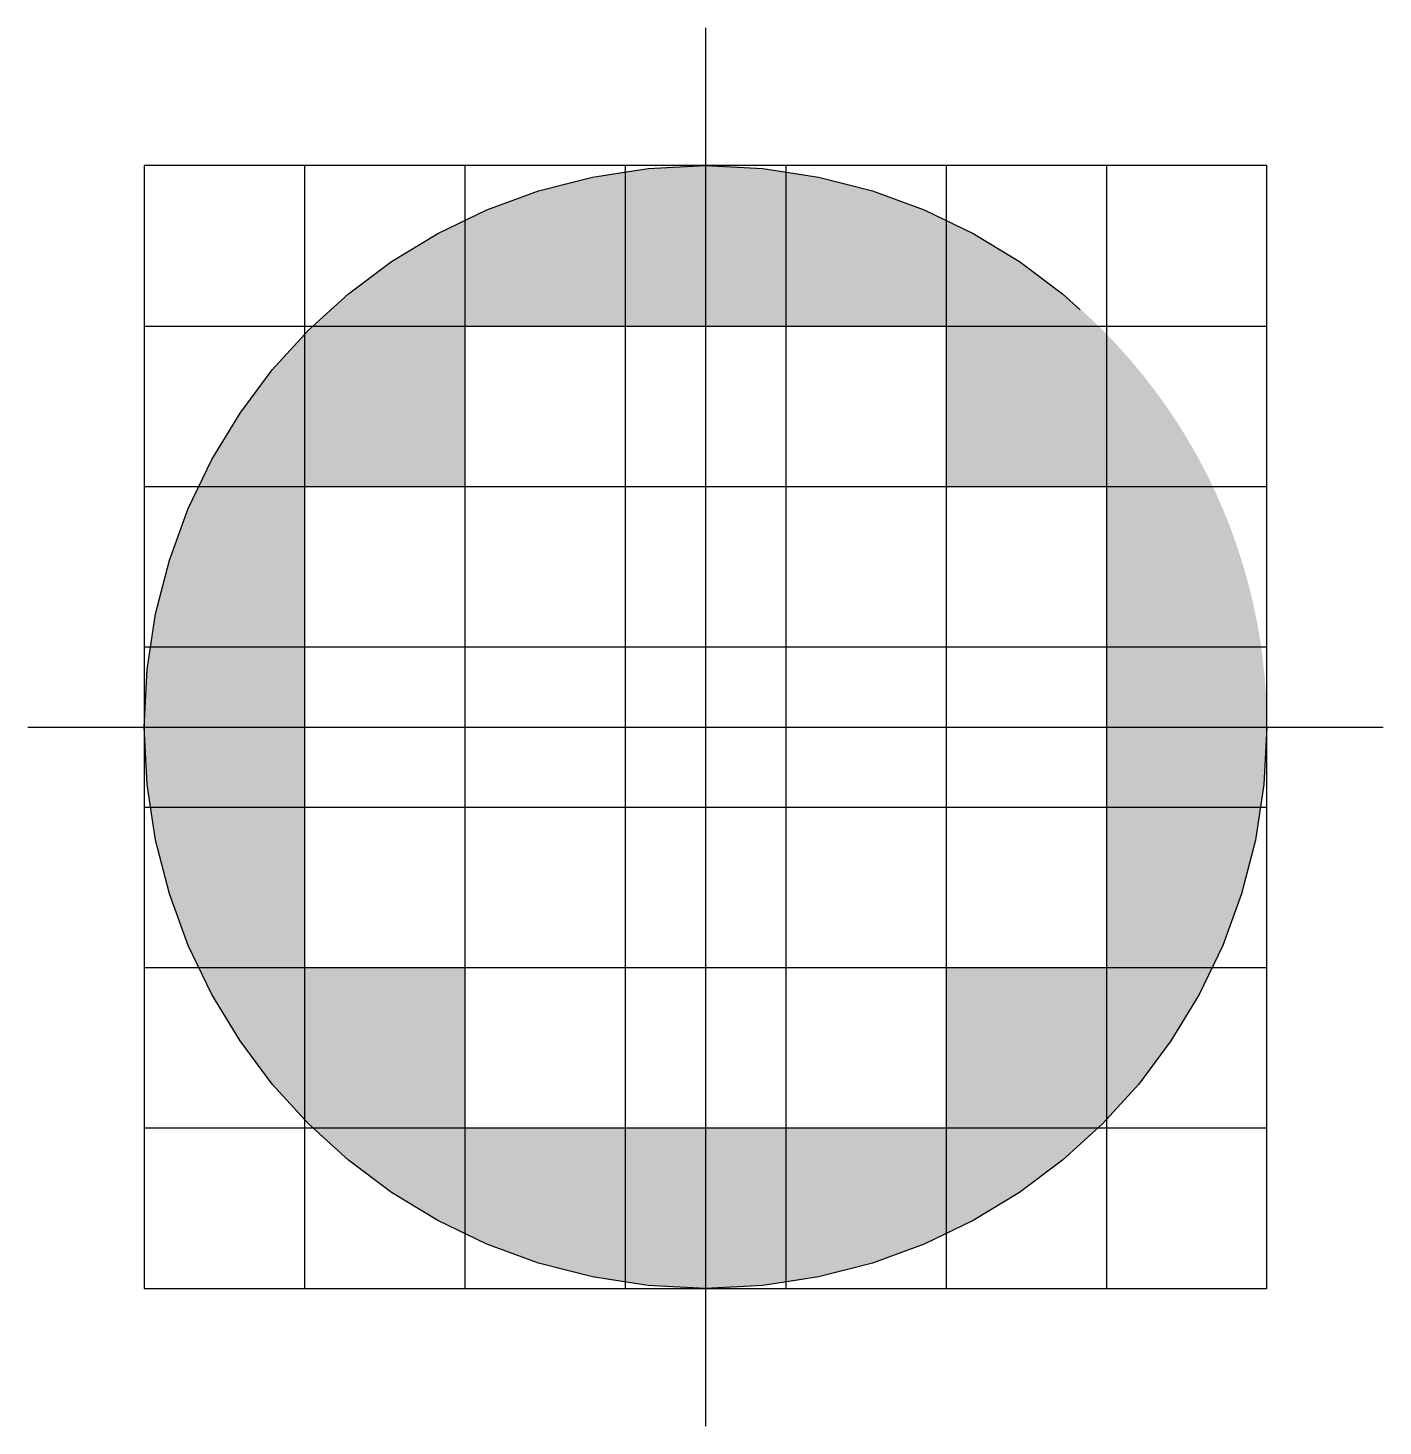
# Model space of a CAD drawing. Header units: millimetres. Extents: x 2629.14 to 2637.59, y 1673.44 to 1682.15.
import ezdxf

# ---------------------------------------------------------------- set-up
doc = ezdxf.new("R2010")
doc.units = ezdxf.units.MM
doc.linetypes.add('CENTER2', pattern=[28.575, 19.05, -3.175, 3.175, -3.175])
doc.layers.add('center', color=1, linetype='CENTER2')

msp = doc.modelspace()

# ---------------------------------------------------------------- hatches: boundary and pattern name
at = {"layer": 'center'}
h = msp.add_hatch(color=4, dxfattribs=at)
h.dxf.hatch_style = 1
h.paths.add_polyline_path([(2630.8656, 1677.7956), (2629.8656, 1677.7956, 0.035852), (2629.9015, 1677.2956), (2630.8656, 1677.2956)])
h.paths.add_polyline_path([(2630.8656, 1678.2956), (2629.9015, 1678.2956, 0.035852), (2629.8656, 1677.7956), (2630.8656, 1677.7956)])
h.paths.add_polyline_path([(2633.3656, 1675.2956), (2632.8656, 1675.2956), (2632.8656, 1674.3315, 0.035852), (2633.3656, 1674.2956)])
h.paths.add_polyline_path([(2633.8656, 1675.2956), (2633.3656, 1675.2956), (2633.3656, 1674.2956, 0.035852), (2633.8656, 1674.3315)])
h.paths.add_polyline_path([(2636.8656, 1677.7956), (2635.8656, 1677.7956), (2635.8656, 1677.2956), (2636.8297, 1677.2956, 0.035852)])
h.paths.add_polyline_path([(2636.8297, 1678.2956), (2635.8656, 1678.2956), (2635.8656, 1677.7956), (2636.8656, 1677.7956, 0.035852)])
h.paths.add_polyline_path([(2633.3656, 1681.2956, 0.035852), (2632.8656, 1681.2597), (2632.8656, 1680.2956), (2633.3656, 1680.2956)])
h.paths.add_polyline_path([(2633.8656, 1681.2597, 0.035852), (2633.3656, 1681.2956), (2633.3656, 1680.2956), (2633.8656, 1680.2956)])
h = msp.add_hatch(color=5, dxfattribs=at)
h.dxf.hatch_style = 1
h.paths.add_polyline_path([(2630.8656, 1679.2956), (2630.2033, 1679.2956, 0.075031), (2629.9015, 1678.2956), (2630.8656, 1678.2956)])
h.paths.add_polyline_path([(2632.8656, 1681.2597, 0.075031), (2631.8656, 1680.9579), (2631.8656, 1680.2956), (2632.8656, 1680.2956)])
h.paths.add_polyline_path([(2634.8656, 1680.9579, 0.075031), (2633.8656, 1681.2597), (2633.8656, 1680.2956), (2634.8656, 1680.2956)])
h.paths.add_polyline_path([(2636.5279, 1679.2956), (2635.8656, 1679.2956), (2635.8656, 1678.2956), (2636.8297, 1678.2956, 0.075031)])
h.paths.add_polyline_path([(2636.8297, 1677.2956), (2635.8656, 1677.2956), (2635.8656, 1676.2956), (2636.5279, 1676.2956, 0.075031)])
h.paths.add_polyline_path([(2634.8656, 1675.2956), (2633.8656, 1675.2956), (2633.8656, 1674.3315, 0.075031), (2634.8656, 1674.6334)])
h.paths.add_polyline_path([(2630.8656, 1677.2956), (2629.9015, 1677.2956, 0.075031), (2630.2033, 1676.2956), (2630.8656, 1676.2956)])
h.paths.add_polyline_path([(2632.8656, 1675.2956), (2631.8656, 1675.2956), (2631.8656, 1674.6334, 0.075031), (2632.8656, 1674.3315)])
h = msp.add_hatch(color=256, dxfattribs=at)
h.dxf.hatch_style = 1
h.paths.add_polyline_path([(2631.8656, 1680.9579, 0.083262), (2630.9161, 1680.2956), (2631.8656, 1680.2956)])
h.paths.add_polyline_path([(2630.8656, 1680.2451, 0.083262), (2630.2033, 1679.2956), (2630.8656, 1679.2956)])
h.paths.add_polyline_path([(2634.8656, 1680.9579), (2634.8656, 1680.2956), (2635.8151, 1680.2956, 0.083262)])
h.paths.add_polyline_path([(2635.8656, 1680.2451), (2635.8656, 1679.2956), (2636.5279, 1679.2956, 0.083262)])
h.paths.add_polyline_path([(2636.5279, 1676.2956), (2635.8656, 1676.2956), (2635.8656, 1675.3462, 0.083262)])
h.paths.add_polyline_path([(2635.8151, 1675.2956), (2634.8656, 1675.2956), (2634.8656, 1674.6334, 0.083262)])
h.paths.add_polyline_path([(2631.8656, 1675.2956), (2630.9161, 1675.2956, 0.083262), (2631.8656, 1674.6334)])
h.paths.add_polyline_path([(2630.8656, 1676.2956), (2630.2033, 1676.2956, 0.083262), (2630.8656, 1675.3462)])
h = msp.add_hatch(color=3, dxfattribs=at)
h.dxf.hatch_style = 1
h.paths.add_polyline_path([(2631.8656, 1680.2956), (2630.9161, 1680.2956, 0.005102), (2630.8656, 1680.2451), (2630.8656, 1679.2956), (2631.8656, 1679.2956)])
h.paths.add_polyline_path([(2635.8656, 1680.2451, 0.005102), (2635.8151, 1680.2956), (2634.8656, 1680.2956), (2634.8656, 1679.2956), (2635.8656, 1679.2956)])
h.paths.add_polyline_path([(2635.8656, 1676.2956), (2634.8656, 1676.2956), (2634.8656, 1675.2956), (2635.8151, 1675.2956, 0.005102), (2635.8656, 1675.3462)])
h.paths.add_polyline_path([(2631.8656, 1676.2956), (2630.8656, 1676.2956), (2630.8656, 1675.3462, 0.005102), (2630.9161, 1675.2956), (2631.8656, 1675.2956)])

# ---------------------------------------------------------------- linework, layer by layer
for p, q in [((2636.8656, 1681.2956), (2629.8656, 1681.2956)), ((2629.8656, 1681.2956), (2629.8656, 1674.2956)), ((2630.8656, 1681.2956), (2630.8656, 1674.2956)), ((2631.8656, 1681.2956), (2631.8656, 1674.2956)), ((2632.8656, 1681.2956), (2632.8656, 1674.2956)), ((2633.8656, 1681.2956), (2633.8656, 1674.2956)), ((2634.8656, 1681.2956), (2634.8656, 1674.2956)), ((2635.8656, 1681.2956), (2635.8656, 1674.2956)), ((2636.8656, 1674.2956), (2636.8656, 1681.2956)), ((2629.8656, 1680.2956), (2636.8656, 1680.2956)), ((2629.8656, 1679.2956), (2636.8656, 1679.2956)), ((2629.8656, 1678.2956), (2636.8656, 1678.2956)), ((2629.8656, 1677.2956), (2636.8656, 1677.2956)), ((2629.8656, 1676.2956), (2636.8656, 1676.2956)), ((2629.8656, 1675.2956), (2636.8656, 1675.2956)), ((2629.8656, 1674.2956), (2636.8656, 1674.2956))]:
    msp.add_line(p, q)
for p, q in [((2633.3656, 1682.1541), (2633.3656, 1673.4372)), ((2629.1413, 1677.7956), (2637.5899, 1677.7956))]:
    msp.add_line(p, q, dxfattribs=at)
msp.add_circle((2633.3656, 1677.7956), 3.5, dxfattribs=at)

doc.saveas('drawing.dxf')
